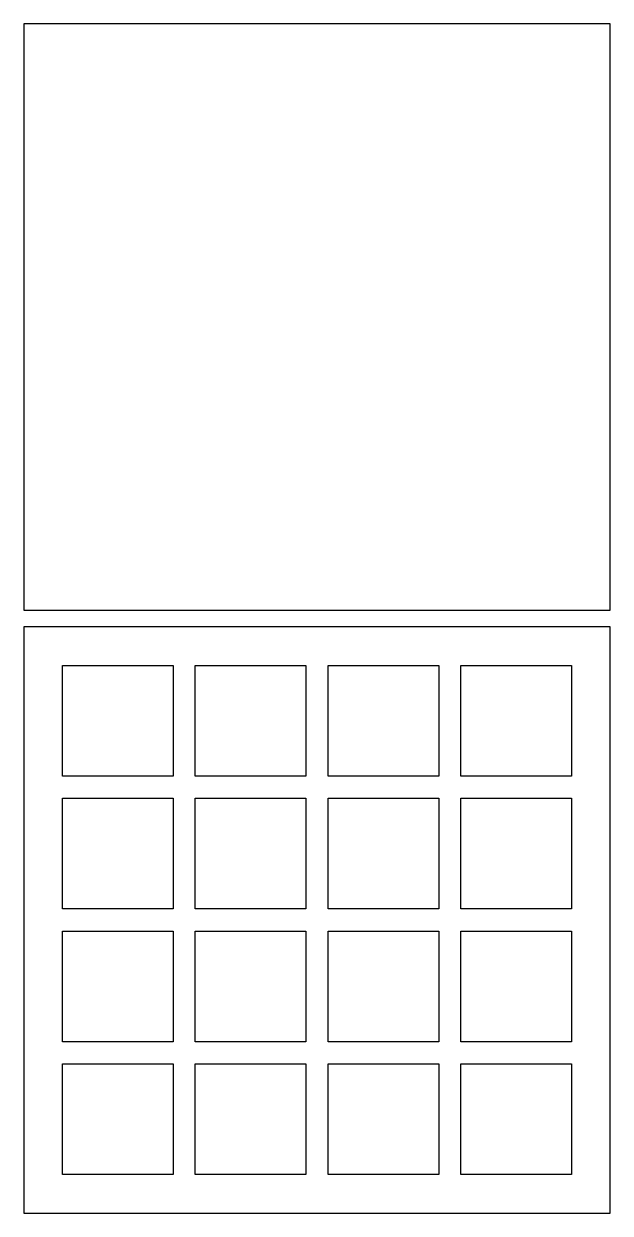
# Model space of a CAD drawing. Header units: metres. Extents: x 0 to 106, y 0 to 215.
import ezdxf

# ---------------------------------------------------------------- set-up
doc = ezdxf.new("R2010")
doc.units = ezdxf.units.M

msp = doc.modelspace()

# ---------------------------------------------------------------- linework, layer by layer
for p, q in [((106, 215), (0, 215)), ((0, 215), (0, 109)), ((106, 109), (106, 215)), ((0, 109), (106, 109)), ((106, 106), (0, 106)), ((0, 106), (0, 0)), ((106, 0), (106, 106)), ((7, 79), (7, 99)), ((7, 99), (27, 99)), ((27, 99), (27, 79)), ((31, 79), (31, 99)), ((31, 99), (51, 99)), ((51, 99), (51, 79)), ((55, 79), (55, 99)), ((55, 99), (75, 99)), ((75, 99), (75, 79)), ((79, 79), (79, 99)), ((79, 99), (99, 99)), ((99, 99), (99, 79)), ((27, 79), (7, 79)), ((51, 79), (31, 79)), ((75, 79), (55, 79)), ((99, 79), (79, 79)), ((7, 55), (7, 75)), ((7, 75), (27, 75)), ((27, 75), (27, 55)), ((31, 55), (31, 75)), ((31, 75), (51, 75)), ((51, 75), (51, 55)), ((55, 55), (55, 75)), ((55, 75), (75, 75)), ((75, 75), (75, 55)), ((79, 55), (79, 75)), ((79, 75), (99, 75)), ((99, 75), (99, 55)), ((27, 55), (7, 55)), ((51, 55), (31, 55)), ((75, 55), (55, 55)), ((99, 55), (79, 55)), ((7, 31), (7, 51)), ((7, 51), (27, 51)), ((27, 51), (27, 31)), ((31, 31), (31, 51)), ((31, 51), (51, 51)), ((51, 51), (51, 31)), ((55, 31), (55, 51)), ((55, 51), (75, 51)), ((75, 51), (75, 31)), ((79, 31), (79, 51)), ((79, 51), (99, 51)), ((99, 51), (99, 31)), ((27, 31), (7, 31)), ((51, 31), (31, 31)), ((75, 31), (55, 31)), ((99, 31), (79, 31)), ((7, 7), (7, 27)), ((7, 27), (27, 27)), ((27, 27), (27, 7)), ((31, 7), (31, 27)), ((31, 27), (51, 27)), ((51, 27), (51, 7)), ((55, 7), (55, 27)), ((55, 27), (75, 27)), ((75, 27), (75, 7)), ((79, 7), (79, 27)), ((79, 27), (99, 27)), ((99, 27), (99, 7)), ((27, 7), (7, 7)), ((51, 7), (31, 7)), ((75, 7), (55, 7)), ((99, 7), (79, 7)), ((0, 0), (106, 0))]:
    msp.add_line(p, q)

doc.saveas('drawing.dxf')
